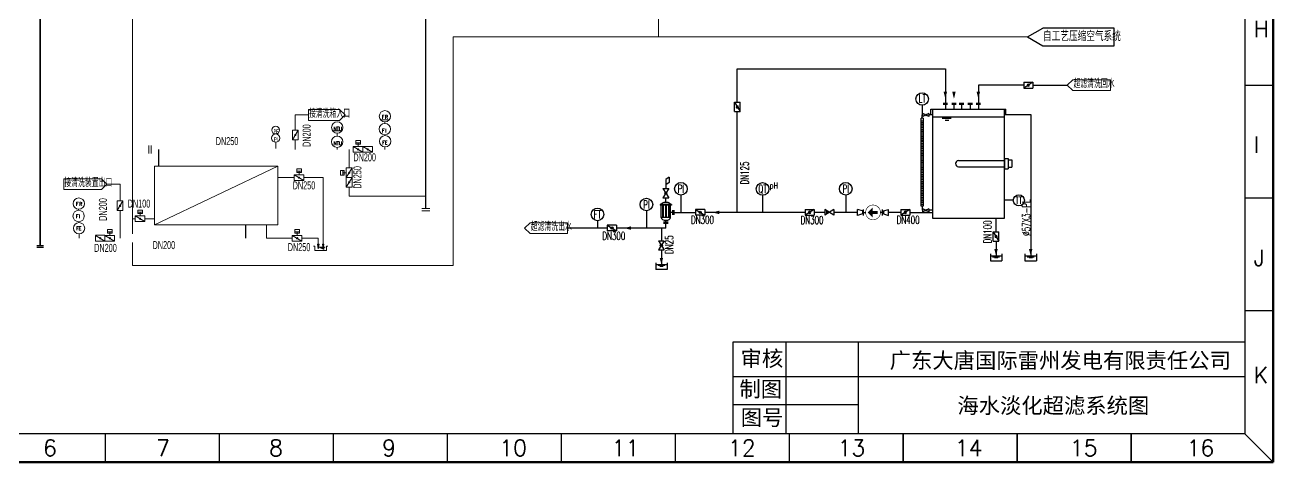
# Model space of a CAD drawing. Extents: x 2681 to 3102, y -1003 to -710.
# Drawn here: x 2822.9 to 3102.3, y -1002.6 to -904.8 of the extents above; entities that cross this region are included whole.
import ezdxf
from ezdxf.enums import TextEntityAlignment as Align

# ---------------------------------------------------------------- set-up
doc = ezdxf.new("R2010")
doc.units = 0
doc.header["$LTSCALE"] = 10
doc.header["$MEASUREMENT"] = 0
doc.layers.get('0').update_dxf_attribs({"linetype": 'CONTINUOUS'})
for name, color, linetype in [('1', 7, 'CONTINUOUS'), ('B', 6, 'CONTINUOUS'), ('cloud', 7, 'CONTINUOUS'), ('TEXT', 4, 'CONTINUOUS'), ('修改', 5, 'CONTINUOUS'), ('手动蝶阀', 7, 'CONTINUOUS'), ('气动蝶阀', 7, 'CONTINUOUS')]:
    doc.layers.add(name, color=color, linetype=linetype)
for name, color, linetype, lineweight in [('Level 1', 1, 'CONTINUOUS', 0), ('Level 5', 1, 'CONTINUOUS', 0), ('Level 63', 7, 'CONTINUOUS', 0)]:
    doc.layers.add(name, color=color, linetype=linetype, lineweight=lineweight)
doc.styles.add('HZ', font='geditxt.shx', dxfattribs={"width": 0.7, "bigfont": 'hztxt1.shx'})
doc.styles.get("Standard").update_dxf_attribs({"font": 'geditxt.shx', "width": 0.7, "bigfont": 'hztxt1.shx'})
doc.styles.add('Style-Single-line FangSong', font='')
doc.styles.add('Style-Single-line KaiTi', font='Single-line KaiTi.shx', dxfattribs={"bigfont": 'Single-line KaiTibig.shx'})
doc.styles.add('Style-STANDARD', font='')
doc.styles.add('样式 1', font='fangsong_GB2312.ttf', dxfattribs={"height": 2})
doc.styles.get('Style-Single-line FangSong').set_extended_font_data('宋体')
doc.styles.get('Style-STANDARD').set_extended_font_data('宋体')

# ---------------------------------------------------------------- blocks, each defined once
blk = doc.blocks.new('A$C17911FE2')
h = blk.add_hatch(color=0)
edge = h.paths.add_edge_path()
edge.add_arc((1.25, 2), 0.5, 0, 360)
at = {"color": 0}
for p, q in [((0, 0), (2.5, 4)), ((0, 4), (0, 0)), ((0, 4), (2.5, 4)), ((0, 0), (2.5, 0)), ((2.5, 4), (2.5, 0))]:
    blk.add_line(p, q, dxfattribs=at)
blk.add_circle((1.25, 2), 0.5, dxfattribs=at)
blk = doc.blocks.new('A$C18D411D0')
at = {"color": 7}
blk.add_line((2.5, 8.61), (2.5, 2.14), dxfattribs=at)
at = {"color": 0}
for p, q in [((0, 3), (0, 0)), ((0, 2.14), (5, 2.14)), ((0, 0), (5, 0)), ((1, 1.75), (4, 1.75)), ((1.77, 1.39), (3.27, 1.39)), ((5, 3), (5, 0))]:
    blk.add_line(p, q, dxfattribs=at)
at = {"color": 7}
blk.add_lwpolyline([(2.5, 5.14, 1.5, 0, 0), (2.5, 2.14, 0, 0, 0)], format="xyseb", dxfattribs=at)
blk = doc.blocks.new('A$C73E33F1F')
at = {"color": 7}
for p, q in [((0, 0), (0, 2.56)), ((2.09, 1.92), (2.09, 0.64))]:
    blk.add_line(p, q, dxfattribs=at)
at = {"color": 0}
for p, q in [((2.09, 1.92), (0, 2.56)), ((2.09, 0.64), (0, 0))]:
    blk.add_line(p, q, dxfattribs=at)
blk = doc.blocks.new('A$C5F8C66DE')
blk.add_hatch(color=0).paths.add_polyline_path([(3.17, 0.52), (3.17, 1.98), (2, 1.25)])
at = {"color": 0}
for p, q in [((0, 2.5), (4, 0)), ((0, 2.5), (0, 0)), ((0, 0), (4, 2.5)), ((3.17, 1.98), (3.17, 0.52)), ((4, 2.5), (4, 0))]:
    blk.add_line(p, q, dxfattribs=at)

msp = doc.modelspace()

# ---------------------------------------------------------------- hatches: boundary and pattern name
h = msp.add_hatch(color=0)
edge = h.paths.add_edge_path()
edge.add_arc((2966.4, -942.43), 0.256, 0, 360)
h = msp.add_hatch(color=0)
edge = h.paths.add_edge_path()
edge.add_arc((2965.41, -954.11), 0.256, 0, 360)

# ---------------------------------------------------------------- linework, layer by layer
at = {"color": 0, "lineweight": 50}
for p, q in [((3102.33, -710.29), (3102.33, -1002.61)), ((3102.33, -1002.61), (2681.49, -1002.61))]:
    msp.add_line(p, q, dxfattribs=at)
at = {"color": 0, "lineweight": 30}
for p, q in [((3096.03, -716.59), (3096.03, -996.31)), ((2981.47, -975.68), (3096.03, -975.68)), ((2981.47, -996.31), (2981.47, -975.68)), ((3096.03, -996.31), (2687.79, -996.31))]:
    msp.add_line(p, q, dxfattribs=at)
at = {"color": 4, "linetype": 'Continuous'}
msp.add_line((2912.65, -945.89), (2912.65, -761.29), dxfattribs=at)
at = {"color": 7}
for p, q in [((3047.37, -907.45), (3050.8, -905.48)), ((3047.37, -907.45), (3050.8, -909.43)), ((3066.78, -905.48), (3050.8, -905.48)), ((3066.78, -905.48), (3050.8, -905.48)), ((3066.78, -909.43), (3066.78, -905.48)), ((3050.8, -909.43), (3066.78, -909.43)), ((2967.17, -938.82), (2966.4, -939.36)), ((2966.4, -939.36), (2966.4, -941.4)), ((2967.17, -940.03), (2966.4, -940.58)), ((2997.58, -946.74), (2975.11, -946.74)), ((3001.96, -946.74), (2999.62, -946.74)), ((3010.66, -947.4), (3010.66, -946.09)), ((3014.89, -947.4), (3014.89, -946.09)), ((2966.4, -950.25), (2966.4, -949.2)), ((2965.41, -950.25), (2965.41, -953.09))]:
    msp.add_line(p, q, dxfattribs=at)
for p, q in [((2982.39, -914.61), (3028.97, -914.61)), ((2982.39, -922.09), (2982.39, -914.61)), ((3028.97, -914.61), (3028.97, -922.28)), ((3036.36, -918.26), (3036.36, -922.28)), ((2982.39, -946.74), (2982.39, -924.14)), ((3023.78, -922.76), (3023.78, -924.92)), ((3025.73, -923.59), (3042.55, -923.59)), ((3025.73, -924.65), (3025.73, -923.59)), ((3026.09, -923.59), (3026.09, -948.04)), ((3028.97, -922.54), (3028.97, -923.59)), ((3030.9, -922.54), (3030.9, -923.59)), ((3032.6, -922.54), (3032.6, -923.59)), ((3034.54, -922.54), (3034.54, -923.59)), ((3036.36, -922.54), (3036.36, -923.59)), ((3042.2, -948.04), (3042.2, -923.59)), ((3042.55, -924.65), (3042.55, -923.59)), ((3026.09, -925.32), (3042.2, -925.32)), ((3030.3, -925.74), (3028.28, -925.74)), ((3029.76, -926.19), (3028.91, -926.19)), ((3031.92, -935.13), (3042.2, -935.13)), ((3042.2, -934.68), (3043.05, -934.68)), ((3042.2, -934.68), (3042.2, -936.95)), ((3043.05, -934.68), (3043.05, -936.95)), ((3043.05, -934.99), (3043.85, -934.99)), ((3043.85, -934.99), (3043.85, -936.64)), ((3031.92, -936.5), (3042.2, -936.5)), ((3042.2, -936.95), (3043.05, -936.95)), ((3043.05, -936.64), (3043.85, -936.64)), ((3044.19, -944.02), (3042.2, -944.02)), ((3026.09, -948.04), (3042.2, -948.04))]:
    msp.add_line(p, q)
at = {"color": 0}
for p, q in [((3046.52, -918.26), (3036.36, -918.26)), ((3043.34, -918.26), (3036.36, -918.26)), ((3048.57, -918.26), (3056.25, -918.26)), ((3102.33, -918.33), (3096.03, -918.33)), ((3028.45, -922.28), (3029.48, -922.28)), ((3028.45, -922.54), (3029.48, -922.54)), ((3030.39, -922.28), (3031.41, -922.28)), ((3030.39, -922.54), (3031.41, -922.54)), ((3032.08, -922.28), (3033.11, -922.28)), ((3032.08, -922.54), (3033.11, -922.54)), ((3034.02, -922.28), (3035.05, -922.28)), ((3034.02, -922.54), (3035.05, -922.54)), ((3035.85, -922.28), (3036.87, -922.28)), ((3035.85, -922.54), (3036.87, -922.54)), ((2967.17, -938.82), (2967.17, -940.03)), ((2965.76, -941.4), (2967.04, -943.45)), ((2965.76, -941.4), (2967.04, -941.4)), ((2965.76, -943.45), (2967.04, -943.45)), ((2966.4, -944.41), (2966.4, -943.45)), ((2969.77, -942.86), (2969.77, -946.74)), ((2988.06, -942.88), (2988.06, -946.74)), ((3006.67, -942.86), (3006.67, -946.74)), ((3102.33, -943.53), (3096.03, -943.53)), ((2962.04, -946.37), (2962.04, -950.25)), ((2967.91, -946.74), (2967.46, -946.74)), ((2967.91, -946.23), (2967.91, -947.25)), ((2968.16, -946.23), (2968.16, -947.25)), ((2968.16, -946.74), (2973.06, -946.74)), ((3021.03, -946.74), (3026.09, -946.74)), ((2951.1, -948.6), (2951.1, -950.25)), ((2967.46, -947.9), (2965.34, -947.9)), ((2966.91, -948.94), (2965.89, -948.94)), ((2966.91, -949.2), (2965.89, -949.2)), ((2966.4, -948.94), (2966.4, -948.49)), ((2964.77, -953.09), (2966.05, -955.13)), ((2964.77, -953.09), (2966.05, -953.09)), ((2964.77, -955.13), (2966.05, -955.13)), ((3102.33, -968.73), (3096.03, -968.73)), ((2993.34, -996.31), (2993.34, -975.68)), ((3009.5, -996.31), (3009.5, -975.68)), ((2981.47, -983.48), (3096.03, -983.48)), ((2997.88, -983.48), (3095.84, -983.48)), ((2981.47, -989.75), (3009.47, -989.75)), ((2840.88, -996.31), (2840.88, -1002.61)), ((2866.4, -996.31), (2866.4, -1002.61)), ((2891.91, -996.31), (2891.91, -1002.61)), ((2917.43, -996.31), (2917.43, -1002.61)), ((2942.94, -996.31), (2942.94, -1002.61)), ((2968.46, -996.31), (2968.46, -1002.61)), ((2993.97, -996.31), (2993.97, -1002.61)), ((2993.97, -996.31), (2993.97, -1002.61)), ((3019.49, -996.31), (3019.49, -1002.61)), ((3019.53, -996.31), (3019.53, -1002.61)), ((3045, -996.31), (3045, -1002.61)), ((3045.05, -996.31), (3045.05, -1002.61)), ((3070.52, -996.31), (3070.52, -1002.61)), ((3070.56, -996.31), (3070.56, -1002.61)), ((3096.03, -996.31), (3102.33, -1002.61))]:
    msp.add_line(p, q, dxfattribs=at)
at = {"color": 0, "linetype": 'Continuous'}
for p, q in [((2965.15, -945), (2965.15, -945.1)), ((2967.65, -945), (2965.15, -945)), ((2967.65, -945.1), (2965.15, -945.1)), ((2965.34, -947.9), (2965.34, -945.1)), ((2965.64, -945.1), (2965.64, -947.9)), ((2965.77, -945.1), (2965.77, -947.9)), ((2966.34, -945.1), (2966.34, -947.9)), ((2966.47, -945.1), (2966.47, -947.9)), ((2967.01, -945.1), (2967.01, -947.9)), ((2967.13, -945.1), (2967.13, -947.9)), ((2967.46, -947.9), (2967.46, -945.1)), ((2967.65, -945), (2967.65, -945.1))]:
    msp.add_line(p, q, dxfattribs=at)
at = {"color": 7, "linetype": 'Continuous'}
for p, q in [((3009.34, -946.74), (3004.01, -946.74)), ((3018.98, -946.74), (3016.21, -946.74))]:
    msp.add_line(p, q, dxfattribs=at)
at = {"color": 3, "linetype": 'Continuous', "const_width": 0.358}
msp.add_lwpolyline([(2826.32, -760.27), (2826.32, -954.13)], dxfattribs=at)
at = {"color": 7}
for points in [[(3028.97, -919.74, 0.768, 0, 0), (3028.97, -921.28, 0, 0, 0)], [(3030.9, -919.74, 0.768, 0, 0), (3030.9, -921.28, 0, 0, 0)], [(3036.36, -919.74, 0.768, 0, 0), (3036.36, -921.28, 0, 0, 0)], [(2978.34, -946.74, 0.768, 0, 0), (2976.81, -946.74, 0, 0, 0)], [(2958.56, -950.25, 0.768, 0, 0), (2957.03, -950.25, 0, 0, 0)]]:
    msp.add_lwpolyline(points, format="xyseb", dxfattribs=at)
at = {"color": 0, "const_width": 0.128}
msp.add_lwpolyline([(3011.13, -946.74, -1), (3014.44, -946.74, -1), (3011.13, -946.74, 1)], format="xyb", dxfattribs=at)
at = {"color": 0}
for centre, radius in [((3023.78, -921.35), 1.41), ((2969.77, -941.45), 1.41), ((2988.06, -941.47), 1.41), ((3006.67, -941.45), 1.41), ((2962.04, -944.97), 1.41), ((2966.4, -942.43), 0.256), ((2951.1, -947.19), 1.41), ((2965.41, -954.11), 0.256)]:
    msp.add_circle(centre, radius, dxfattribs=at)
at = {"color": 7}
msp.add_circle((3045.43, -944.02), 1.24, dxfattribs=at)
msp.add_arc((3031.92, -935.82), 0.684, 90, 270)
at = {"color": 0, "linetype": 'Continuous', "extrusion": (0, 0, -1)}
msp.add_ellipse((2966.4, -945), major_axis=(1.06, 0), ratio=0.556616, start_param=3.141593, end_param=6.283185, dxfattribs=at)
at = {"color": 0, "linetype": 'Continuous'}
msp.add_ellipse((2966.4, -947.9), major_axis=(1.06, 0), ratio=0.556616, start_param=3.141593, end_param=6.283185, dxfattribs=at)
at = {"color": 7}
for points in [[(3011.6, -946.77), (3012.73, -945.58), (3012.73, -947.9)], [(3012.73, -946.43), (3013.81, -946.43), (3012.73, -947.11), (3013.81, -947.11)]]:
    msp.add_solid(points, dxfattribs=at)
at = {"layer": '1', "color": 0}
for p, q in [((3042.2, -924.81), (3048.08, -924.81)), ((3048.08, -924.81), (3048.08, -955.29)), ((2967.04, -941.4), (2965.76, -943.45)), ((3040.33, -951.1), (3040.33, -948.04)), ((2953.29, -950.25), (2944.41, -950.25)), ((2961.41, -950.25), (2955.34, -950.25)), ((2966.05, -953.09), (2964.77, -955.13))]:
    msp.add_line(p, q, dxfattribs=at)
at = {"layer": '1'}
for p, q in [((2825.56, -954.13), (2827.09, -954.13)), ((2825.56, -954.54), (2827.09, -954.54))]:
    msp.add_line(p, q, dxfattribs=at)
at = {"layer": 'B', "ltscale": 25}
for p, q in [((3023.95, -925.25), (3023.95, -924.59)), ((3023.95, -925.25), (3023.95, -924.59)), ((3025.26, -924.59), (3023.95, -925.25)), ((3025.26, -925.25), (3023.95, -924.59)), ((3025.26, -925.25), (3023.95, -924.59)), ((3025.26, -924.59), (3023.95, -925.25)), ((3025.26, -924.59), (3025.26, -925.25)), ((3025.26, -924.59), (3025.26, -925.25)), ((3023.57, -945.34), (3023.57, -925.66)), ((3024, -925.66), (3023.57, -925.66)), ((3024, -925.66), (3024, -945.34)), ((3024, -945.34), (3023.57, -945.34)), ((3023.95, -946.6), (3023.95, -945.94)), ((3023.95, -946.6), (3023.95, -945.94)), ((3025.26, -945.94), (3023.95, -946.6)), ((3025.26, -946.6), (3023.95, -945.94)), ((3025.26, -946.6), (3023.95, -945.94)), ((3025.26, -945.94), (3023.95, -946.6)), ((3025.26, -945.94), (3025.26, -946.6)), ((3025.26, -945.94), (3025.26, -946.6))]:
    msp.add_line(p, q, dxfattribs=at)
for centre in [(3024.6, -924.92), (3024.6, -946.27)]:
    msp.add_circle(centre, 0.165, dxfattribs=at)
at = {"layer": 'cloud', "color": 3, "linetype": 'Continuous', "ltscale": 25}
for p, q in [((3023.78, -925.66), (3023.78, -924.92)), ((3023.95, -924.92), (3023.78, -924.92)), ((3026.09, -924.92), (3025.26, -924.92)), ((3023.78, -945.34), (3023.78, -946.27)), ((3023.78, -946.27), (3023.95, -946.27)), ((3026.09, -946.27), (3025.26, -946.27))]:
    msp.add_line(p, q, dxfattribs=at)
at = {"layer": 'Level 1', "color": 4, "linetype": 'Continuous', "lineweight": 0, "ltscale": 10}
for p, q in [((2846.96, -951.56), (2846.96, -902.26)), ((2964.72, -902.26), (2964.72, -907.45)), ((2918.8, -958.65), (2918.8, -907.45)), ((2918.8, -907.45), (3047.37, -907.45)), ((2879.05, -931.04), (2879.05, -932.41)), ((2879.59, -938.95), (2883.22, -938.95)), ((2885.37, -938.95), (2889.67, -938.95)), ((2889.67, -954.86), (2889.67, -938.95)), ((2877.01, -952.51), (2877.01, -949.54)), ((2882.76, -952.51), (2877.01, -952.51)), ((2884.91, -952.51), (2888.59, -952.51)), ((2846.96, -953.46), (2846.96, -958.65)), ((2887.5, -954.29), (2887.82, -954.29)), ((2887.82, -954.29), (2887.82, -955.26)), ((2887.82, -955.26), (2890.39, -955.26)), ((2888.59, -954.51), (2890.14, -954.51)), ((2888.93, -954.67), (2889.95, -954.67)), ((2889.29, -954.82), (2889.85, -954.82)), ((2889.58, -955), (2889.88, -955)), ((2890.39, -954.29), (2890.71, -954.29)), ((2890.39, -955.26), (2890.39, -954.29)), ((2846.96, -958.65), (2918.8, -958.65))]:
    msp.add_line(p, q, dxfattribs=at)
at = {"layer": 'Level 1', "color": 7, "linetype": 'Continuous', "lineweight": 0}
for p, q in [((2883.44, -924.93), (2886.39, -924.93)), ((2884.09, -928.34), (2882.8, -930.49)), ((2850.66, -931.73), (2850.66, -933.52)), ((2851.19, -931.73), (2851.19, -933.52)), ((2898.58, -933.27), (2896.43, -931.98)), ((2896.99, -931.18), (2898.02, -931.18)), ((2897.51, -931.98), (2897.51, -931.18)), ((2900.73, -933.27), (2898.58, -931.98)), ((2885.37, -939.59), (2883.22, -938.3)), ((2883.77, -937.51), (2884.81, -937.51)), ((2884.29, -938.3), (2884.29, -937.51)), ((2894.07, -938.38), (2894.07, -937.34)), ((2894.86, -937.86), (2894.07, -937.86)), ((2896.15, -936.79), (2894.86, -938.94)), ((2841.26, -940.42), (2844.21, -940.42)), ((2896.15, -938.94), (2894.86, -941.09)), ((2844.86, -944.17), (2843.57, -946.32)), ((2848.16, -946.7), (2849.2, -946.7)), ((2848.68, -947.5), (2848.68, -946.7)), ((2913.54, -945.89), (2911.76, -945.89)), ((2913.54, -946.42), (2911.76, -946.42)), ((2847.61, -947.5), (2847.61, -948.79)), ((2849.76, -948.79), (2847.61, -947.5)), ((2838.68, -953.16), (2838.68, -951.87)), ((2840.83, -953.16), (2838.68, -951.87)), ((2838.7, -951.84), (2840.83, -951.84)), ((2840.83, -951.87), (2840.83, -953.16)), ((2842.99, -953.16), (2840.83, -951.87)), ((2841.39, -951.07), (2842.43, -951.07)), ((2841.91, -951.87), (2841.91, -951.07)), ((2884.91, -953.16), (2882.76, -951.87)), ((2883.32, -951.07), (2884.35, -951.07)), ((2883.84, -951.87), (2883.84, -951.07)), ((2888.59, -952.51), (2888.59, -954.86)), ((2838.68, -953.16), (2840.83, -953.16)), ((2888.43, -953.87), (2888.59, -954.86)), ((2888.76, -953.87), (2888.43, -953.87)), ((2888.48, -953.91), (2888.6, -954.73)), ((2888.7, -953.91), (2888.48, -953.91)), ((2888.52, -953.97), (2888.59, -954.54)), ((2888.65, -953.97), (2888.52, -953.97)), ((2888.61, -954), (2888.57, -954.01)), ((2888.57, -954.01), (2888.59, -954.38)), ((2888.59, -954.86), (2888.76, -953.87)), ((2888.59, -954.86), (2888.7, -953.91)), ((2888.59, -954.54), (2888.61, -954)), ((2888.6, -954.73), (2888.65, -953.97)), ((2889.51, -953.87), (2889.67, -954.86)), ((2889.83, -953.87), (2889.51, -953.87)), ((2889.55, -953.91), (2889.67, -954.73)), ((2889.77, -953.91), (2889.55, -953.91)), ((2889.6, -953.97), (2889.67, -954.54)), ((2889.72, -953.97), (2889.6, -953.97)), ((2889.69, -954), (2889.64, -954.01)), ((2889.64, -954.01), (2889.66, -954.38)), ((2889.67, -954.86), (2889.83, -953.87)), ((2889.67, -954.86), (2889.77, -953.91)), ((2889.67, -954.73), (2889.72, -953.97)), ((2889.67, -954.54), (2889.69, -954))]:
    msp.add_line(p, q, dxfattribs=at)
at = {"layer": 'Level 1', "color": 7, "linetype": 'Continuous', "lineweight": 0, "ltscale": 10}
for p, q in [((2883.44, -928.34), (2883.44, -924.93)), ((2883.44, -932.63), (2883.44, -930.49)), ((2895.51, -936.79), (2895.51, -932.63)), ((2844.21, -944.17), (2844.21, -940.42)), ((2895.51, -943.12), (2895.51, -941.09)), ((2895.51, -943.12), (2912.65, -943.12)), ((2844.21, -952.51), (2844.21, -946.32))]:
    msp.add_line(p, q, dxfattribs=at)
at = {"layer": 'Level 1', "color": 3, "linetype": 'Continuous', "lineweight": 30, "ltscale": 10}
for p, q in [((2852.92, -936.4), (2852.92, -932.63)), ((2872.31, -949.54), (2872.31, -952.51))]:
    msp.add_line(p, q, dxfattribs=at)
at = {"layer": 'Level 1', "color": 4, "linetype": 'Continuous', "lineweight": 0}
msp.add_line((2851.91, -949.54), (2879.56, -936.4), dxfattribs=at)
at = {"layer": 'Level 1', "color": 3, "linetype": 'Continuous', "lineweight": 0}
for p, q in [((2847.61, -948.15), (2846.96, -948.15)), ((2851.91, -948.15), (2849.76, -948.15))]:
    msp.add_line(p, q, dxfattribs=at)
at = {"layer": 'Level 1', "color": 3, "linetype": 'Continuous', "lineweight": 30, "ltscale": 10, "flags": 128}
msp.add_lwpolyline([(2900.73, -932.63, 0.0000179, 0.0000179, 0), (2906.24, -932.63, 0, 0, 0), (2906.24, -761.29, 0, 0, 0)], format="xyseb", dxfattribs=at)
at = {"layer": 'Level 1', "color": 4, "linetype": 'Continuous', "lineweight": 0, "flags": 128}
for points in [[(3065.91, -917.06), (3065.91, -919.46), (3057.5, -919.46), (3056.25, -918.26), (3057.5, -917.06), (3065.91, -917.06)], [(2886.39, -923.72), (2886.39, -926.13), (2893.36, -926.13), (2894.61, -924.93), (2893.36, -923.72), (2886.39, -923.72)], [(2831.61, -939.21), (2831.61, -941.62), (2840.02, -941.62), (2841.26, -940.42), (2840.02, -939.21), (2831.61, -939.21)], [(2944.41, -949.05), (2944.41, -951.45), (2936, -951.45), (2934.76, -950.25), (2936, -949.05), (2944.41, -949.05)]]:
    msp.add_lwpolyline(points, dxfattribs=at)
at = {"layer": 'Level 1', "color": 7, "linetype": 'Continuous', "lineweight": 0, "flags": 128}
for points in [[(2884.09, -928.34), (2884.09, -930.49), (2882.8, -930.49), (2882.8, -928.34)], [(2898.58, -933.27), (2896.43, -933.27), (2896.43, -931.98), (2898.58, -931.98)], [(2896.99, -930.67), (2898.02, -930.67), (2898.02, -931.47), (2896.99, -931.47)], [(2900.73, -933.27), (2898.58, -933.27), (2898.58, -931.98), (2900.73, -931.98)], [(2885.37, -939.59), (2883.22, -939.59), (2883.22, -938.3), (2885.37, -938.3)], [(2883.77, -937), (2884.81, -937), (2884.81, -937.79), (2883.77, -937.79)], [(2893.56, -938.38), (2893.56, -937.34), (2894.35, -937.34), (2894.35, -938.38)], [(2896.15, -936.79), (2896.15, -938.94), (2894.86, -938.94), (2894.86, -936.79)], [(2896.15, -938.94), (2896.15, -941.09), (2894.86, -941.09), (2894.86, -938.94)], [(2844.86, -944.17), (2844.86, -946.32), (2843.57, -946.32), (2843.57, -944.17)], [(2848.16, -946.2), (2849.2, -946.2), (2849.2, -946.99), (2848.16, -946.99)], [(2849.76, -948.79), (2847.61, -948.79), (2847.61, -947.5), (2849.76, -947.5)], [(2842.99, -953.16), (2840.83, -953.16), (2840.83, -951.87), (2842.99, -951.87)], [(2841.39, -950.56), (2842.43, -950.56), (2842.43, -951.36), (2841.39, -951.36)], [(2884.91, -953.16), (2882.76, -953.16), (2882.76, -951.87), (2884.91, -951.87)], [(2883.32, -950.56), (2884.35, -950.56), (2884.35, -951.36), (2883.32, -951.36)]]:
    msp.add_lwpolyline(points, close=True, dxfattribs=at)
at = {"layer": 'Level 1', "color": 3, "linetype": 'Continuous', "lineweight": 30, "ltscale": 10, "const_width": 0.0000179, "flags": 128}
for points in [[(2851.19, -932.63), (2896.43, -932.63)], [(2826.32, -952.51), (2838.68, -952.51)], [(2842.99, -952.51), (2872.31, -952.51)]]:
    msp.add_lwpolyline(points, dxfattribs=at)
at = {"layer": 'Level 1', "color": 4, "linetype": 'Continuous', "lineweight": 0, "flags": 128}
msp.add_lwpolyline([(2851.91, -936.4), (2879.56, -936.4), (2879.56, -949.54), (2851.91, -949.54)], close=True, dxfattribs=at)
at = {"layer": 'Level 1', "color": 7, "linetype": 'Continuous', "lineweight": 0}
for centre, radius in [((2903.5, -925.22), 1.27), ((2879.05, -928.32), 0.86), ((2892.84, -927.74), 1.27), ((2883.45, -929.4), 0.14), ((2897.51, -932.63), 0.14), ((2899.66, -932.63), 0.14), ((2884.3, -938.96), 0.14), ((2895.52, -937.85), 0.14), ((2895.52, -940), 0.14), ((2834.97, -944.76), 1.27), ((2844.22, -945.24), 0.14), ((2848.69, -948.15), 0.14), ((2839.77, -952.52), 0.14), ((2841.92, -952.52), 0.14), ((2883.84, -952.52), 0.14)]:
    msp.add_circle(centre, radius, dxfattribs=at)
at = {"layer": 'Level 1', "color": 4, "linetype": 'Continuous', "lineweight": 0, "ltscale": 10}
msp.add_circle((2879.05, -930.11), 0.929, dxfattribs=at)
at = {"layer": 'Level 63', "color": 7, "linetype": 'Continuous', "lineweight": 0}
for p, q in [((2902.5, -925.99), (2904.51, -925.99)), ((2903.48, -926.8), (2903.48, -926.48)), ((2891.84, -928.51), (2893.84, -928.51)), ((2892.81, -929.64), (2892.81, -929)), ((2903.5, -929.56), (2903.5, -929.33)), ((2892.84, -932.63), (2892.84, -932.17)), ((2903.49, -932.63), (2903.49, -932.12)), ((2834.94, -946.27), (2834.94, -946.03)), ((2834.97, -949.03), (2834.97, -948.8)), ((2835.03, -952.51), (2835.03, -951.55))]:
    msp.add_line(p, q, dxfattribs=at)
for centre in [(2903.48, -928.07), (2892.81, -930.91), (2903.56, -930.82), (2834.94, -947.54), (2835.03, -950.29)]:
    msp.add_circle(centre, 1.27, dxfattribs=at)
at = {"layer": 'TEXT', "color": 6, "linetype": 'Continuous', "ltscale": 25}
for p, q in [((3023.89, -925.66), (3023.57, -925.66)), ((3023.89, -926.29), (3023.57, -926.29)), ((3023.89, -926.68), (3023.57, -926.68)), ((3023.89, -927.07), (3023.57, -927.07)), ((3023.89, -927.45), (3023.57, -927.45)), ((3023.89, -927.84), (3023.57, -927.84)), ((3023.89, -928.25), (3023.57, -928.25)), ((3023.89, -928.64), (3023.57, -928.64)), ((3023.89, -929.02), (3023.57, -929.02)), ((3023.89, -929.41), (3023.57, -929.41)), ((3023.89, -929.8), (3023.57, -929.8)), ((3023.89, -930.19), (3023.57, -930.19)), ((3023.89, -930.58), (3023.57, -930.58)), ((3023.89, -930.89), (3023.57, -930.89)), ((3023.89, -931.28), (3023.57, -931.28)), ((3023.89, -931.67), (3023.57, -931.67)), ((3023.89, -932.06), (3023.57, -932.06)), ((3023.89, -932.45), (3023.57, -932.45)), ((3023.89, -932.85), (3023.57, -932.85)), ((3023.89, -933.24), (3023.57, -933.24)), ((3023.89, -933.63), (3023.57, -933.63)), ((3023.89, -934.02), (3023.57, -934.02)), ((3023.89, -934.4), (3023.57, -934.4)), ((3023.89, -934.79), (3023.57, -934.79)), ((3023.89, -935.18), (3023.57, -935.18)), ((3023.89, -935.57), (3023.57, -935.57)), ((3023.89, -935.96), (3023.57, -935.96)), ((3023.89, -936.36), (3023.57, -936.36)), ((3023.89, -936.75), (3023.57, -936.75)), ((3023.89, -937.14), (3023.57, -937.14)), ((3023.89, -937.53), (3023.57, -937.53)), ((3023.89, -937.91), (3023.57, -937.91)), ((3023.89, -938.3), (3023.57, -938.3)), ((3023.89, -938.69), (3023.57, -938.69)), ((3023.89, -939.08), (3023.57, -939.08)), ((3023.89, -939.46), (3023.57, -939.46)), ((3023.89, -939.87), (3023.57, -939.87)), ((3023.89, -940.26), (3023.57, -940.26)), ((3023.89, -940.65), (3023.57, -940.65)), ((3023.89, -941.04), (3023.57, -941.04)), ((3023.89, -941.42), (3023.57, -941.42)), ((3023.89, -941.81), (3023.57, -941.81)), ((3023.89, -942.2), (3023.57, -942.2)), ((3023.89, -942.59), (3023.57, -942.59)), ((3023.89, -942.97), (3023.57, -942.97)), ((3023.89, -943.38), (3023.57, -943.38)), ((3023.89, -943.77), (3023.57, -943.77)), ((3023.89, -944.16), (3023.57, -944.16)), ((3023.89, -944.54), (3023.57, -944.54)), ((3023.89, -944.93), (3023.57, -944.93))]:
    msp.add_line(p, q, dxfattribs=at)
at = {"layer": '修改', "color": 0}
for p, q in [((3010.66, -946.74), (3011.13, -946.74)), ((3014.89, -946.74), (3014.42, -946.74)), ((2966.4, -950.25), (2955.34, -950.25))]:
    msp.add_line(p, q, dxfattribs=at)

# ---------------------------------------------------------------- block references
at = {"color": 0, "yscale": 0.5120000000000001, "zscale": 0.5120000000000001}
for p, xscale, rotation in [((3048.57, -917.62), -0.5120000000000001, 90), ((2981.75, -922.09), -0.5120000000000001, 180), ((2973.06, -946.1), 0.5120000000000001, 270), ((2999.62, -946.1), -0.5120000000000001, 90), ((3021.03, -946.1), -0.5120000000000001, 90), ((2953.29, -949.61), 0.5120000000000001, 270), ((3039.69, -951.1), -0.5120000000000001, 180)]:
    msp.add_blockref('A$C17911FE2', p, dxfattribs=dict(at, xscale=xscale, rotation=rotation))
for name, p, xscale in [('A$C5F8C66DE', (3004.01, -947.38), -0.5120000000000001), ('A$C73E33F1F', (3009.34, -947.4), 0.5120000000000001), ('A$C73E33F1F', (3016.21, -947.4), -0.5120000000000001), ('A$C18D411D0', (2966.69, -959.54), -0.5120000000000001), ('A$C18D411D0', (3039.05, -957.55), 0.5120000000000001), ('A$C18D411D0', (3046.8, -957.55), 0.5120000000000001)]:
    msp.add_blockref(name, p, dxfattribs=dict(at, xscale=xscale))

# ---------------------------------------------------------------- texts
at = {"color": 0}
for s, height, p in [('H', 3.62, (3097.99, -907.49)), ('I', 3.62, (3097.99, -933.39)), ('J', 3.62, (3097.99, -958.7)), ('K', 3.62, (3097.99, -984.95)), ('6', 3.62, (2826.96, -1001.27)), ('7', 3.62, (2852.3, -1001.27)), ('8', 3.62, (2877.54, -1001.27)), ('9', 3.62, (2902.89, -1001.27)), ('10', 3.616, (2929.13, -1001.27)), ('11', 3.616, (2954.27, -1001.27)), ('12', 3.616, (2980.31, -1001.27)), ('13', 3.616, (3004.85, -1001.27)), ('14', 3.616, (3031.09, -1001.27)), ('15', 3.616, (3056.83, -1001.27)), ('16', 3.616, (3082.99, -1001.27))]:
    msp.add_text(s, height=height, dxfattribs=at).set_placement(p)
at = {"color": 7, "style": 'HZ', "width": 0.7}
for s, height, p in [('自工艺压缩空气系统', 2.048, (3050.85, -908.38)), ('pH', 1.28, (2989.67, -941.35))]:
    msp.add_text(s, height=height, dxfattribs=at).set_placement(p)
at = {"color": 4, "linetype": 'Continuous', "style": 'HZ', "width": 0.65}
msp.add_text('LT', height=1.792, dxfattribs=at).set_placement((3023.82, -921.22), align=Align.MIDDLE_CENTER)
at = {"color": 7, "style": 'HZ', "width": 0.65}
for s, p in [('PI', (2969.77, -941.45)), ('QT', (2988.06, -941.47)), ('PI', (3006.67, -941.45)), ('PI', (2962.04, -944.97)), ('FT', (2951.1, -947.19))]:
    msp.add_text(s, height=1.792, dxfattribs=at).set_placement(p, align=Align.MIDDLE_CENTER)
at = {"color": 7, "style": 'HZ', "text_generation_flag": 2, "width": 0.65}
msp.add_text('TT', height=1.536, dxfattribs=at).set_placement((3045.43, -944.02), align=Align.MIDDLE_CENTER)
at = {"color": 0, "char_height": 3.5, "width": 115.1998, "attachment_point": 5, "style": '样式 1'}
for s, insert in [('{\\fFangSong_GB2312|b0|i0|c134|p49;审核}', (2987.9, -979.63)), ('广东大唐国际雷州发电有限责任公司', (3054.71, -980.08)), ('{\\fFangSong_GB2312|b0|i0|c134|p49;制图}', (2987.66, -986.46)), ('{\\fSimSun|b0|i0|c134|p2;海水淡化超滤系统图}', (3053.14, -990.18)), ('{\\fFangSong_GB2312|b0|i0|c134|p49;图号}', (2987.95, -992.84))]:
    msp.add_mtext(s, dxfattribs=dict(at, insert=insert))
at = {"layer": '1', "color": 7, "style": 'HZ', "width": 0.65}
for s, p in [('%%C57X3-PL', (3047.96, -951.98)), ('DN100', (3039.33, -953.67))]:
    msp.add_text(s, height=1.792, rotation=90, dxfattribs=at).set_placement(p)
at = {"layer": 'Level 1', "color": 7, "style": 'Style-Single-line KaiTi', "width": 0.657143}
msp.add_text('DN250', height=1.792, dxfattribs=at).set_placement((2865.63, -931.67))
at = {"layer": 'Level 1', "color": 4, "linetype": 'Continuous', "lineweight": 0, "insert": (2878.59, -930.88), "char_height": 0.929, "attachment_point": 7, "line_spacing_factor": 0.722892, "style": 'Style-Single-line FangSong'}
msp.add_mtext('\\FSingle-line FangSong.shx;\\W0.750000x;PI', dxfattribs=at)
at = {"layer": 'Level 1', "color": 7, "linetype": 'Continuous', "lineweight": 0, "insert": (2879.16, -929.03), "char_height": 0.8601, "attachment_point": 8, "line_spacing_factor": 0.722892, "style": 'Style-Single-line KaiTi'}
msp.add_mtext('\\FSingle-line KaiTi.shx;\\W0.600060x;PE', dxfattribs=at)
at = {"layer": 'Level 5', "color": 4, "style": 'Style-Single-line KaiTi', "width": 0.657143}
for s, p in [('超滤清洗回水', (3057.67, -918.87)), ('接清洗箱入口', (2886.52, -925.54)), ('DN200', (2896.44, -935.3)), ('接清洗装置出口', (2831.74, -941.03)), ('DN250', (2882.85, -941.58)), ('DN100', (2845.91, -945.66)), ('超滤清洗出水', (2936.17, -950.86)), ('DN200', (2838.42, -955.57)), ('DN200', (2851.49, -954.94)), ('DN250', (2881.75, -955.4))]:
    msp.add_text(s, height=1.792, dxfattribs=at).set_placement(p)
for s, p in [('DN200', (2886.87, -932.08)), ('DN250', (2898.24, -941.44)), ('DN200', (2841.26, -948.61))]:
    msp.add_text(s, height=1.792, rotation=90, dxfattribs=at).set_placement(p)
at = {"layer": 'Level 63', "color": 7, "linetype": 'Continuous', "lineweight": 0, "char_height": 0.833, "attachment_point": 7, "line_spacing_factor": 0.722892, "style": 'Style-STANDARD'}
for s, insert in [('\\FSTANDARD.shx;\\W0.800186x;NTU', (2892, -928.44)), ('\\FSTANDARD.shx;\\W0.800186x;F', (2902.82, -925.81)), ('\\FSTANDARD.shx;\\W0.800186x;R', (2903.51, -925.81)), ('\\FSTANDARD.shx;\\W0.800186x;F', (2902.86, -928.84)), ('\\FSTANDARD.shx;\\W0.800186x;I', (2903.55, -928.84)), ('\\FSTANDARD.shx;\\W0.800186x;NTU', (2892, -931.68)), ('\\FSTANDARD.shx;\\W0.800186x;FE', (2902.91, -931.54)), ('\\FSTANDARD.shx;\\W0.800186x;F', (2834.33, -948.02)), ('\\FSTANDARD.shx;\\W0.800186x;F', (2834.35, -945.28)), ('\\FSTANDARD.shx;\\W0.800186x;I', (2835.02, -948.02)), ('\\FSTANDARD.shx;\\W0.800186x;R', (2835.05, -945.29)), ('\\FSTANDARD.shx;\\W0.800186x;FE', (2834.37, -950.71))]:
    msp.add_mtext(s, dxfattribs=dict(at, insert=insert))
at = {"layer": '手动蝶阀', "color": 7, "style": 'HZ', "width": 0.65}
for s, p in [('DN300', (2972.03, -949.28)), ('DN300', (2996.56, -949.34)), ('DN400', (3018.08, -949.32)), ('DN300', (2952.18, -952.89))]:
    msp.add_text(s, height=1.792, dxfattribs=at).set_placement(p)
at = {"layer": '气动蝶阀', "color": 7, "style": 'HZ', "width": 0.65}
for s, p in [('DN125', (2984.94, -940.49)), ('DN25', (2968.03, -956.03))]:
    msp.add_text(s, height=1.792, rotation=90, dxfattribs=at).set_placement(p)

doc.saveas('drawing.dxf')
